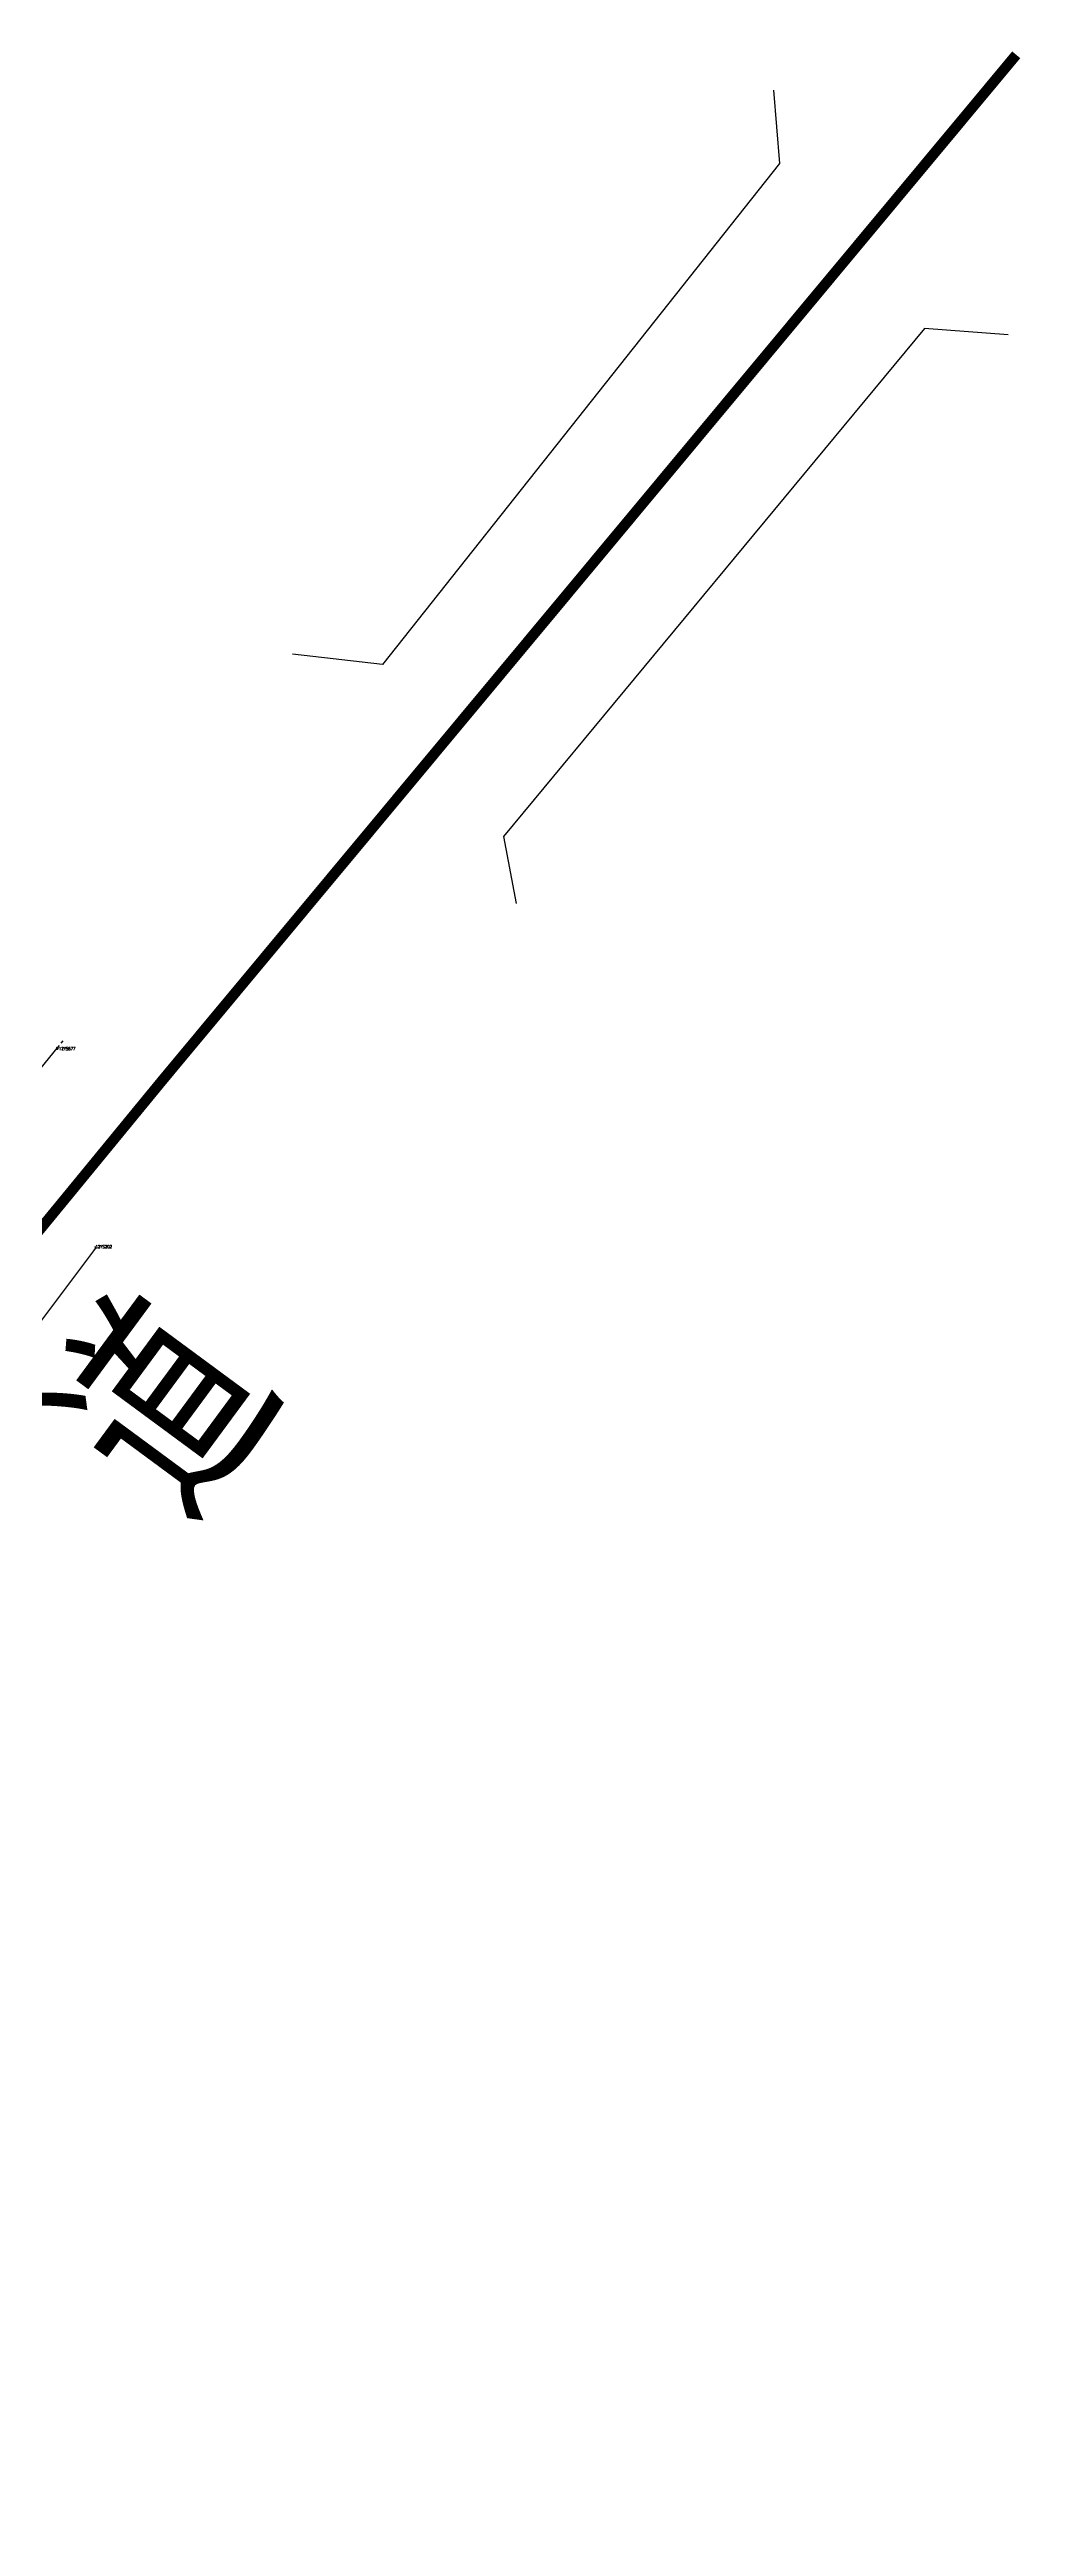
# Model space of a CAD drawing. Extents: x 78813 to 99477, y 2421021 to 2448125.
# Drawn here: x 85005 to 85282, y 2437713 to 2438419 of the extents above; entities that cross this region are included whole.
import ezdxf
from ezdxf.enums import TextEntityAlignment as Align

# ---------------------------------------------------------------- set-up
doc = ezdxf.new("R2010")
doc.units = 0
doc.set_wipeout_variables(frame=1)
doc.layers.get('0').update_dxf_attribs({"linetype": 'CONTINUOUS'})
doc.layers.add('DX_YS', color=42, linetype='CONTINUOUS')
doc.layers.add('道路', color=5, linetype='CONTINUOUS')
doc.layers.add('YSLINE', color=7, linetype='CONTINUOUS', true_color=0xcc9900)
doc.layers.add('道路名称', color=7, linetype='CONTINUOUS', lineweight=0)
doc.styles.get("Standard").update_dxf_attribs({"font": 'txt.shx', "bigfont": 'hztxt.shx'})
doc.styles.add('宋体0.7', font='', dxfattribs={"width": 0.7})
doc.styles.get('宋体0.7').set_extended_font_data('SimSun')

# ---------------------------------------------------------------- blocks, each defined once
blk = doc.blocks.new('PS进水口')
for points in [[(-0.8, -0.9), (0, 0), (-0.9, 0.9)], [(0, 0), (2, 0)]]:
    blk.add_lwpolyline(points)
blk = doc.blocks.new('PS非普查')
blk.add_lwpolyline([(3.7, 0), (5.3, 0)])
blk.add_wipeout([(0.5, 0), (0.5, 0), (0.5, 0.1), (0.5, 0.1), (0.5, 0.1), (0.5, 0.2), (0.5, 0.2), (0.4, 0.2), (0.4, 0.3), (0.4, 0.3), (0.4, 0.3), (0.4, 0.3), (0.3, 0.4), (0.3, 0.4), (0.3, 0.4), (0.2, 0.4), (0.2, 0.4), (0.2, 0.5), (0.2, 0.5), (0.1, 0.5), (0.1, 0.5), (0.1, 0.5), (0, 0.5), (0, 0.5), (-0.1, 0.5), (-0.1, 0.5), (-0.1, 0.5), (-0.2, 0.5), (-0.2, 0.5), (-0.2, 0.4), (-0.3, 0.4), (-0.3, 0.4), (-0.3, 0.4), (-0.3, 0.4), (-0.4, 0.3), (-0.4, 0.3), (-0.4, 0.3), (-0.4, 0.3), (-0.4, 0.2), (-0.5, 0.2), (-0.5, 0.2), (-0.5, 0.1), (-0.5, 0.1), (-0.5, 0.1), (-0.5, 0), (-0.5, 0), (-0.5, 0), (-0.5, -0.1), (-0.5, -0.1), (-0.5, -0.1), (-0.5, -0.2), (-0.5, -0.2), (-0.4, -0.2), (-0.4, -0.3), (-0.4, -0.3), (-0.4, -0.3), (-0.4, -0.3), (-0.3, -0.4), (-0.3, -0.4), (-0.3, -0.4), (-0.3, -0.4), (-0.2, -0.4), (-0.2, -0.5), (-0.2, -0.5), (-0.1, -0.5), (-0.1, -0.5), (-0.1, -0.5), (0, -0.5), (0, -0.5), (0.1, -0.5), (0.1, -0.5), (0.1, -0.5), (0.2, -0.5), (0.2, -0.5), (0.2, -0.4), (0.2, -0.4), (0.3, -0.4), (0.3, -0.4), (0.3, -0.4), (0.4, -0.3), (0.4, -0.3), (0.4, -0.3), (0.4, -0.3), (0.4, -0.2), (0.5, -0.2), (0.5, -0.2), (0.5, -0.1), (0.5, -0.1), (0.5, -0.1)])
blk.add_line((0.5, 0), (2.1, 0))
blk.add_lwpolyline([(0.5, 0), (0.5, 0), (0.5, 0.1), (0.5, 0.1), (0.5, 0.1), (0.5, 0.2), (0.5, 0.2), (0.4, 0.2), (0.4, 0.3), (0.4, 0.3), (0.4, 0.3), (0.4, 0.3), (0.3, 0.4), (0.3, 0.4), (0.3, 0.4), (0.2, 0.4), (0.2, 0.4), (0.2, 0.5), (0.2, 0.5), (0.1, 0.5), (0.1, 0.5), (0.1, 0.5), (0, 0.5), (0, 0.5), (-0.1, 0.5), (-0.1, 0.5), (-0.1, 0.5), (-0.2, 0.5), (-0.2, 0.5), (-0.2, 0.4), (-0.3, 0.4), (-0.3, 0.4), (-0.3, 0.4), (-0.3, 0.4), (-0.4, 0.3), (-0.4, 0.3), (-0.4, 0.3), (-0.4, 0.3), (-0.4, 0.2), (-0.5, 0.2), (-0.5, 0.2), (-0.5, 0.1), (-0.5, 0.1), (-0.5, 0.1), (-0.5, 0), (-0.5, 0), (-0.5, 0), (-0.5, -0.1), (-0.5, -0.1), (-0.5, -0.1), (-0.5, -0.2), (-0.5, -0.2), (-0.4, -0.2), (-0.4, -0.3), (-0.4, -0.3), (-0.4, -0.3), (-0.4, -0.3), (-0.3, -0.4), (-0.3, -0.4), (-0.3, -0.4), (-0.3, -0.4), (-0.2, -0.4), (-0.2, -0.5), (-0.2, -0.5), (-0.1, -0.5), (-0.1, -0.5), (-0.1, -0.5), (0, -0.5), (0, -0.5), (0.1, -0.5), (0.1, -0.5), (0.1, -0.5), (0.2, -0.5), (0.2, -0.5), (0.2, -0.4), (0.2, -0.4), (0.3, -0.4), (0.3, -0.4), (0.3, -0.4), (0.4, -0.3), (0.4, -0.3), (0.4, -0.3), (0.4, -0.3), (0.4, -0.2), (0.5, -0.2), (0.5, -0.2), (0.5, -0.1), (0.5, -0.1), (0.5, -0.1), (0.5, 0)], close=True)

msp = doc.modelspace()

# ---------------------------------------------------------------- linework, layer by layer
at = {"color": 1, "linetype": 'Continuous', "flags": 128}
for points in [[(85210.95, 2438407.57), (85212.7, 2438386.6), (85099.54, 2438243.84), (85073.87, 2438246.75)], [(85277.87, 2438337.79), (85254.02, 2438339.62), (85133.99, 2438194.82), (85137.65, 2438175.77)]]:
    msp.add_lwpolyline(points, dxfattribs=at)
at = {"layer": 'YSLINE'}
msp.add_line((85017.66, 2438077.46, 3.05), (84982.57, 2438030.72, 2.4), dxfattribs=at)

# ---------------------------------------------------------------- block references
at = {"layer": 'DX_YS', "zscale": 0.5}
for name, p, xscale, yscale, rotation in [('PS非普查', (85006.8, 2438134.47, 1.26), 0.5000000001024992, 0.4999999995688044, 52.13660159692012), ('PS进水口', (85017.66, 2438077.46, 3.05), 0.5000000001062194, 0.5, 233.1055960428825)]:
    msp.add_blockref(name, p, dxfattribs=dict(at, xscale=xscale, yscale=yscale, rotation=rotation))

# ---------------------------------------------------------------- texts
at = {"layer": 'DX_YS', "width": 0.8}
msp.add_text('12YS202', height=0.9, dxfattribs=at).set_placement((85017.66, 2438077.46, 3.05))
at = {"layer": '道路名称', "style": '宋体0.7', "width": 0.7}
msp.add_text('珠   海   大   道', height=50, rotation=53.59836, dxfattribs=at).set_placement((84929.32, 2437890.05, -75.09), align=Align.MIDDLE)

# ---------------------------------------------------------------- next in the draw order: linework, layer by layer
at = {"layer": 'YSLINE'}
msp.add_line((84988.23, 2438111.84, 1.84), (85006.8, 2438134.47, 1.26), dxfattribs=at)
at = {"layer": '道路', "const_width": 3, "flags": 128}
msp.add_lwpolyline([(83418.46, 2432865.07), (83441.04, 2433213.59), (83473.57, 2433610.88), (83496.48, 2433845.36), (83522.69, 2434043.71), (83551.59, 2434225.41), (83632.54, 2434592.44), (83704.48, 2434885.07), (83814.73, 2435350.43), (83853.16, 2435485.68), (83922.04, 2435775.53), (84014.38, 2436152.15), (84026.75, 2436212.72), (84117.9, 2436534.7), (84191.62, 2436733.72), (84286.43, 2436958.63), (84364.79, 2437129.17), (84510.06, 2437396.11), (84629.95, 2437590.16), (84907.59, 2437968.04), (85036.71, 2438125.29), (85280.2, 2438417.61)], dxfattribs=at)

# ---------------------------------------------------------------- next in the draw order: texts
at = {"layer": 'DX_YS', "width": 0.8}
msp.add_text('12YS677', height=0.9, dxfattribs=at).set_placement((85007.26, 2438133.93, 1.26))

doc.saveas('drawing.dxf')
